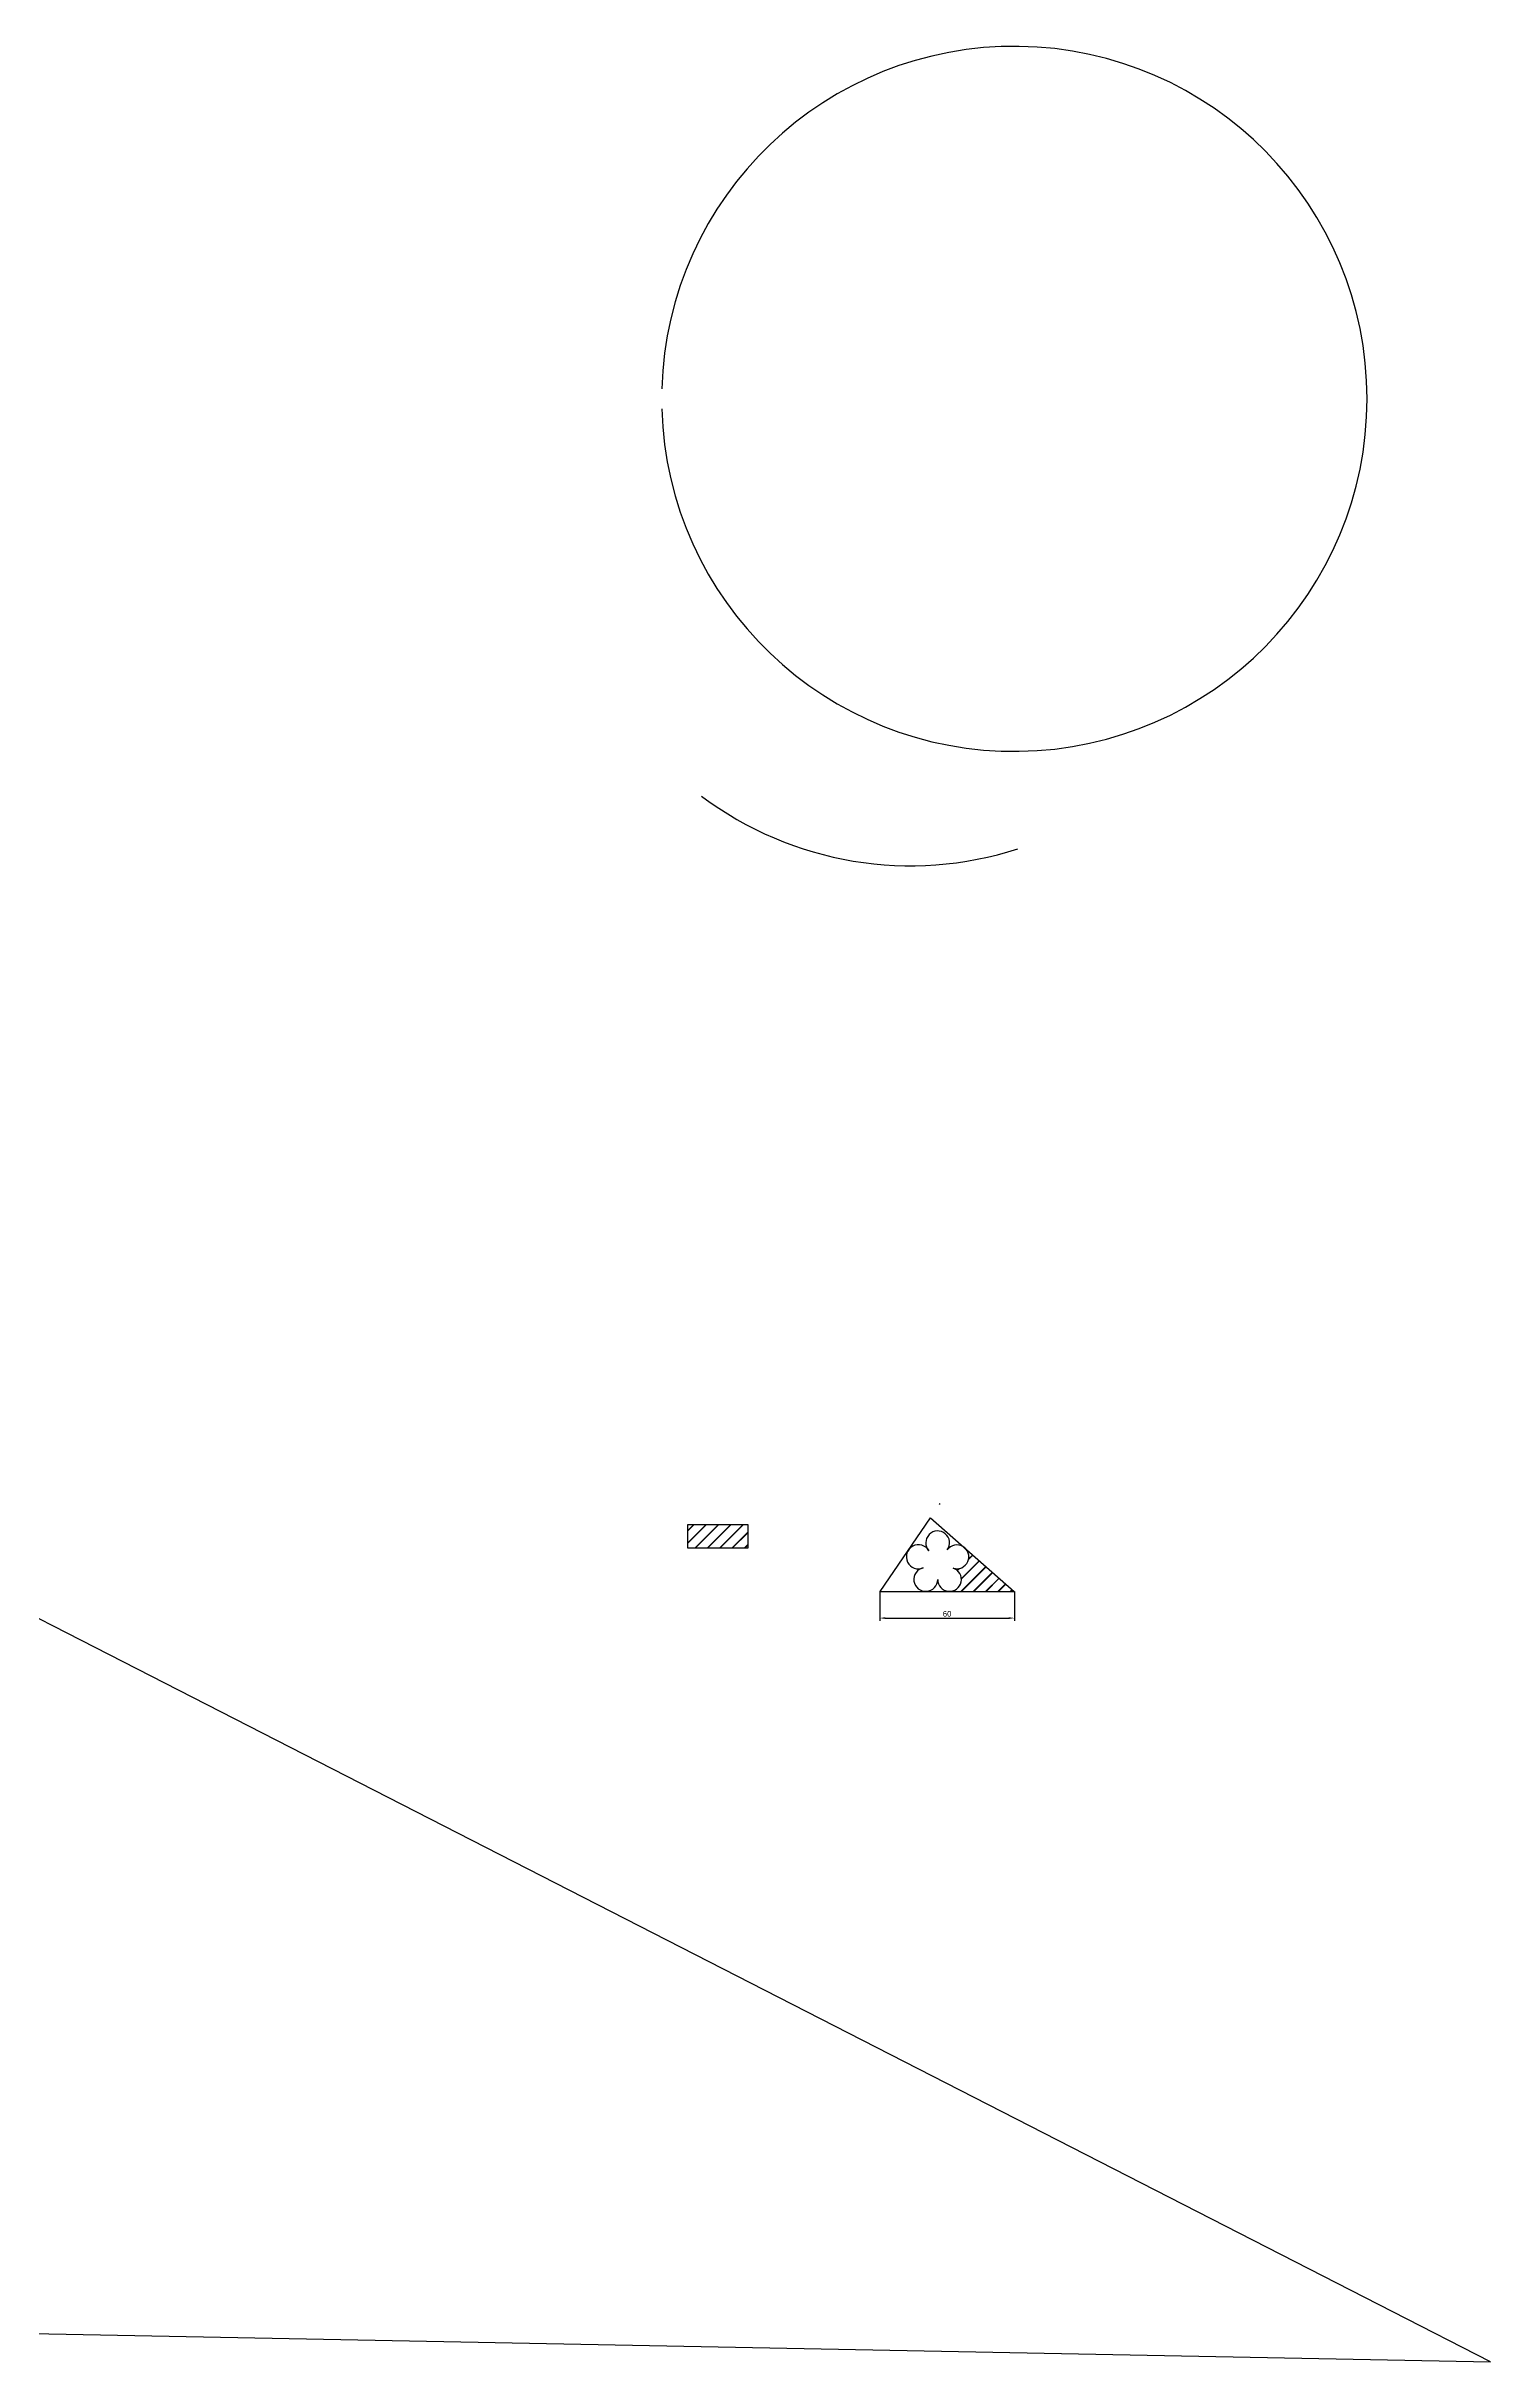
# Model space of a CAD drawing. Header units: millimetres. Extents: x -656 to 2820, y 1091 to 2938.
# Drawn here: x 1082 to 1726, y 1091 to 2124 of the extents above; entities that cross this region are included whole.
import ezdxf

# ---------------------------------------------------------------- set-up
doc = ezdxf.new("R2010")
doc.units = ezdxf.units.MM
doc.header["$PDMODE"] = 35
doc.styles.get("Standard").update_dxf_attribs({"font": 'arial.ttf'})
doc.dimstyles.new('ISO-25', dxfattribs={"dimtxt": 2.5, "dimasz": 2.5, "dimexe": 1.25, "dimexo": 0.625, "dimtad": 1, "dimtxsty": 'Standard', "dimcen": 2.5, "dimadec": 0, "dimazin": 0, "dimtfac": 1, "dimtmove": 0, "dimatfit": 3, "dimfxl": 1, "dimarcsym": 0})

# ---------------------------------------------------------------- blocks, each defined once
blk = doc.blocks.new('*D23')
at = {"color": 0, "lineweight": -2, "transparency": 16777216}
for p, q in [((1453.5, 1434.5), (1453.5, 1421.4)), ((1513.5, 1434.5), (1513.5, 1421.4)), ((1456, 1422.6), (1511, 1422.6))]:
    blk.add_line(p, q, dxfattribs=at)
at = {"color": 0, "transparency": 16777216}
for points in [[(1456, 1423), (1456, 1422.2), (1453.5, 1422.6)], [(1511, 1423), (1511, 1422.2), (1513.5, 1422.6)]]:
    blk.add_solid(points, dxfattribs=at)
at = {"layer": 'Defpoints', "color": 0, "transparency": 16777216}
for p in [(1453.5, 1435.2), (1513.5, 1435.2), (1513.5, 1422.6)]:
    blk.add_point(p, dxfattribs=at)
at = {"color": 0, "transparency": 16777216, "insert": (1483.5, 1424.5), "char_height": 2.5, "attachment_point": 5}
blk.add_mtext('60', dxfattribs=at)

msp = doc.modelspace()

# ---------------------------------------------------------------- hatches: boundary and pattern name
h = msp.add_hatch()
h.set_pattern_fill('JIS_LC_8', color=6, scale=0.5)
h.paths.add_polyline_path([(1394.695, 1464.284), (1367.975, 1464.284), (1367.975, 1453.715), (1394.695, 1453.715)])
h = msp.add_hatch()
h.set_pattern_fill('JIS_LC_8', color=6, scale=0.5)
h.paths.add_polyline_path([(1491.565, 1453.736, -0.79483963), (1486.236, 1444.88, -0.85408069), (1484.597, 1434.531), (1513.436, 1434.448)])

# ---------------------------------------------------------------- linework, layer by layer
for p, q in [((1725.819, 1090.911), (804.602, 1562.64)), ((1453.698, 1434.448), (1476.099, 1467.375)), ((1476.099, 1467.375), (1513.436, 1434.448)), ((1480.139, 1473.313), (1480.402, 1473.699)), ((1466.278, 1452.94), (1466.275, 1452.942)), ((1491.38, 1453.899), (1491.383, 1453.904)), ((1453.698, 1434.448), (1513.436, 1434.448)), ((375.86, 1116.957), (1725.819, 1090.911))]:
    msp.add_line(p, q)
msp.add_lwpolyline([(1367.975, 1464.284), (1394.695, 1464.284), (1394.695, 1453.715), (1367.975, 1453.715)], close=True)
for points in [[(1475.047, 1453.077), (1475.001, 1453.043)], [(1472.348, 1444.88), (1472.366, 1444.825)]]:
    msp.add_lwpolyline(points)
for centre, radius, start, end in [((1513.462, 1966.449), 157.247, 181.614459, 178.385541), ((1467.144, 1913.286), 155.115, 233.102893, 288), ((1479.292, 1456.161), 5.305, 324, 222.008679), ((1470.709, 1449.925), 5.362, 30.056511, 293.943489), ((1487.875, 1449.925), 5.305, 252, 144), ((1473.987, 1439.835), 5.305, 101.991321, 0), ((1484.597, 1439.835), 5.305, 180, 72)]:
    msp.add_arc(centre, radius, start, end)

# ---------------------------------------------------------------- dimensions: what is measured, and where the dimension line sits
dim = msp.add_linear_dim(base=(1513.541, 1422.624), p1=(1453.541, 1435.164), p2=(1513.541, 1435.164), dimstyle='ISO-25')
dim.commit()
dim.dimension.update_dxf_attribs({"geometry": '*D23', "text_midpoint": (1483.541, 1424.526)})

doc.saveas('drawing.dxf')
